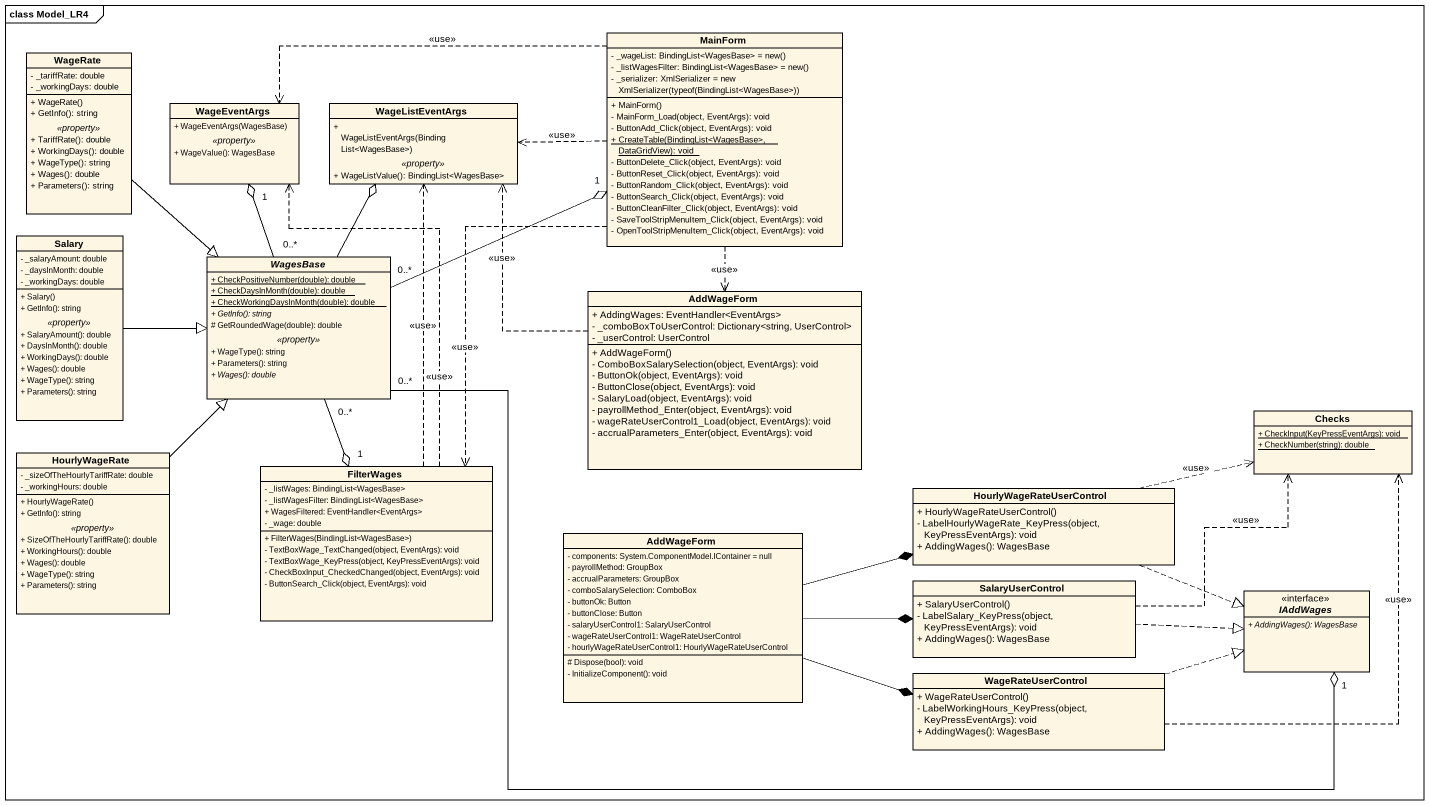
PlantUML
@startuml
mainframe class Model_LR4
hide circle
hide empty members
skinparam classAttributeIconSize 0
class WageRate {
  - _tariffRate: double
  - _workingDays: double
  --
  + WageRate()
  + GetInfo(): string
  .. <<property>> ..
  + TariffRate(): double
  + WorkingDays(): double
  + WageType(): string
  + Wages(): double
  + Parameters(): string
}
class MainForm {
  {field} - _wageList: BindingList<WagesBase> = new()
  {field} - _listWagesFilter: BindingList<WagesBase> = new()
  {field} - _serializer: XmlSerializer = new XmlSerializer(typeof(BindingList<WagesBase>))
  + MainForm()
  - MainForm_Load(object, EventArgs): void
  - ButtonAdd_Click(object, EventArgs): void
  {static} + CreateTable(BindingList<WagesBase>, DataGridView): void
  - ButtonDelete_Click(object, EventArgs): void
  - ButtonReset_Click(object, EventArgs): void
  - ButtonRandom_Click(object, EventArgs): void
  - ButtonSearch_Click(object, EventArgs): void
  - ButtonCleanFilter_Click(object, EventArgs): void
  - SaveToolStripMenuItem_Click(object, EventArgs): void
  - OpenToolStripMenuItem_Click(object, EventArgs): void
}
class WageEventArgs {
  + WageEventArgs(WagesBase)
  .. <<property>> ..
  + WageValue(): WagesBase
}
class WageListEventArgs {
  + WageListEventArgs(BindingList<WagesBase>)
  .. <<property>> ..
  + WageListValue(): BindingList<WagesBase>
}
class Salary {
  - _salaryAmount: double
  - _daysInMonth: double
  - _workingDays: double
  --
  + Salary()
  + GetInfo(): string
  .. <<property>> ..
  + SalaryAmount(): double
  + DaysInMonth(): double
  + WorkingDays(): double
  + Wages(): double
  + WageType(): string
  + Parameters(): string
}
abstract class WagesBase {
  {static} + CheckPositiveNumber(double): double
  {static} + CheckDaysInMonth(double): double
  {static} + CheckWorkingDaysInMonth(double): double
  {abstract} + GetInfo(): string
  # GetRoundedWage(double): double
  .. <<property>> ..
  + WageType(): string
  + Parameters(): string
  {abstract} + Wages(): double
}
class AddWageForm {
  + AddingWages: EventHandler<EventArgs>
  - _comboBoxToUserControl: Dictionary<string, UserControl>
  - _userControl: UserControl
  + AddWageForm()
  - ComboBoxSalarySelection(object, EventArgs): void
  - ButtonOk(object, EventArgs): void
  - ButtonClose(object, EventArgs): void
  - SalaryLoad(object, EventArgs): void
  - payrollMethod_Enter(object, EventArgs): void
  - wageRateUserControl1_Load(object, EventArgs): void
  - accrualParameters_Enter(object, EventArgs): void
}
class Checks {
  {static} + CheckInput(KeyPressEventArgs): void
  {static} + CheckNumber(string): double
}
class HourlyWageRate {
  - _sizeOfTheHourlyTariffRate: double
  - _workingHours: double
  --
  + HourlyWageRate()
  + GetInfo(): string
  .. <<property>> ..
  + SizeOfTheHourlyTariffRate(): double
  + WorkingHours(): double
  + Wages(): double
  + WageType(): string
  + Parameters(): string
}
class FilterWages {
  - _listWages: BindingList<WagesBase>
  - _listWagesFilter: BindingList<WagesBase>
  + WagesFiltered: EventHandler<EventArgs>
  - _wage: double
  + FilterWages(BindingList<WagesBase>)
  - TextBoxWage_TextChanged(object, EventArgs): void
  - TextBoxWage_KeyPress(object, KeyPressEventArgs): void
  - CheckBoxInput_CheckedChanged(object, EventArgs): void
  - ButtonSearch_Click(object, EventArgs): void
}
class HourlyWageRateUserControl {
  + HourlyWageRateUserControl()
  - LabelHourlyWageRate_KeyPress(object, KeyPressEventArgs): void
  + AddingWages(): WagesBase
}
class "AddWageForm" as AddWageForm_2 {
  - components: System.ComponentModel.IContainer = null
  - payrollMethod: GroupBox
  - accrualParameters: GroupBox
  - comboSalarySelection: ComboBox
  - buttonOk: Button
  - buttonClose: Button
  - salaryUserControl1: SalaryUserControl
  - wageRateUserControl1: WageRateUserControl
  - hourlyWageRateUserControl1: HourlyWageRateUserControl
  # Dispose(bool): void
  - InitializeComponent(): void
}
class SalaryUserControl {
  + SalaryUserControl()
  - LabelSalary_KeyPress(object, KeyPressEventArgs): void
  + AddingWages(): WagesBase
}
interface IAddWages {
  {abstract} + AddingWages(): WagesBase
}
class WageRateUserControl {
  + WageRateUserControl()
  - LabelWorkingHours_KeyPress(object, KeyPressEventArgs): void
  + AddingWages(): WagesBase
}
WageRate --|> WagesBase
MainForm .left.> WageEventArgs : <<use>>
MainForm .left.> WageListEventArgs : <<use>>
MainForm ..> AddWageForm : <<use>>
MainForm ..> FilterWages : <<use>>
Salary -right-|> WagesBase
WagesBase "0..*" -right-o "1" MainForm
WagesBase "0..*" -up-o "1" WageEventArgs
WagesBase -up-o WageListEventArgs
WagesBase "0..*" --o "1" FilterWages
WagesBase "0..*" -right-o "1" IAddWages
AddWageForm .up.> WageListEventArgs : <<use>>
HourlyWageRate -up-|> WagesBase
FilterWages .up.> WageEventArgs : <<use>>
FilterWages .up.> WageListEventArgs : <<use>>
HourlyWageRateUserControl .right.> Checks : <<use>>
HourlyWageRateUserControl .right.|> IAddWages
AddWageForm_2 -right-* HourlyWageRateUserControl
AddWageForm_2 -right-* SalaryUserControl
AddWageForm_2 -right-* WageRateUserControl
SalaryUserControl .right.> Checks : <<use>>
SalaryUserControl .right.|> IAddWages
WageRateUserControl .up.> Checks : <<use>>
WageRateUserControl .right.|> IAddWages
@enduml
